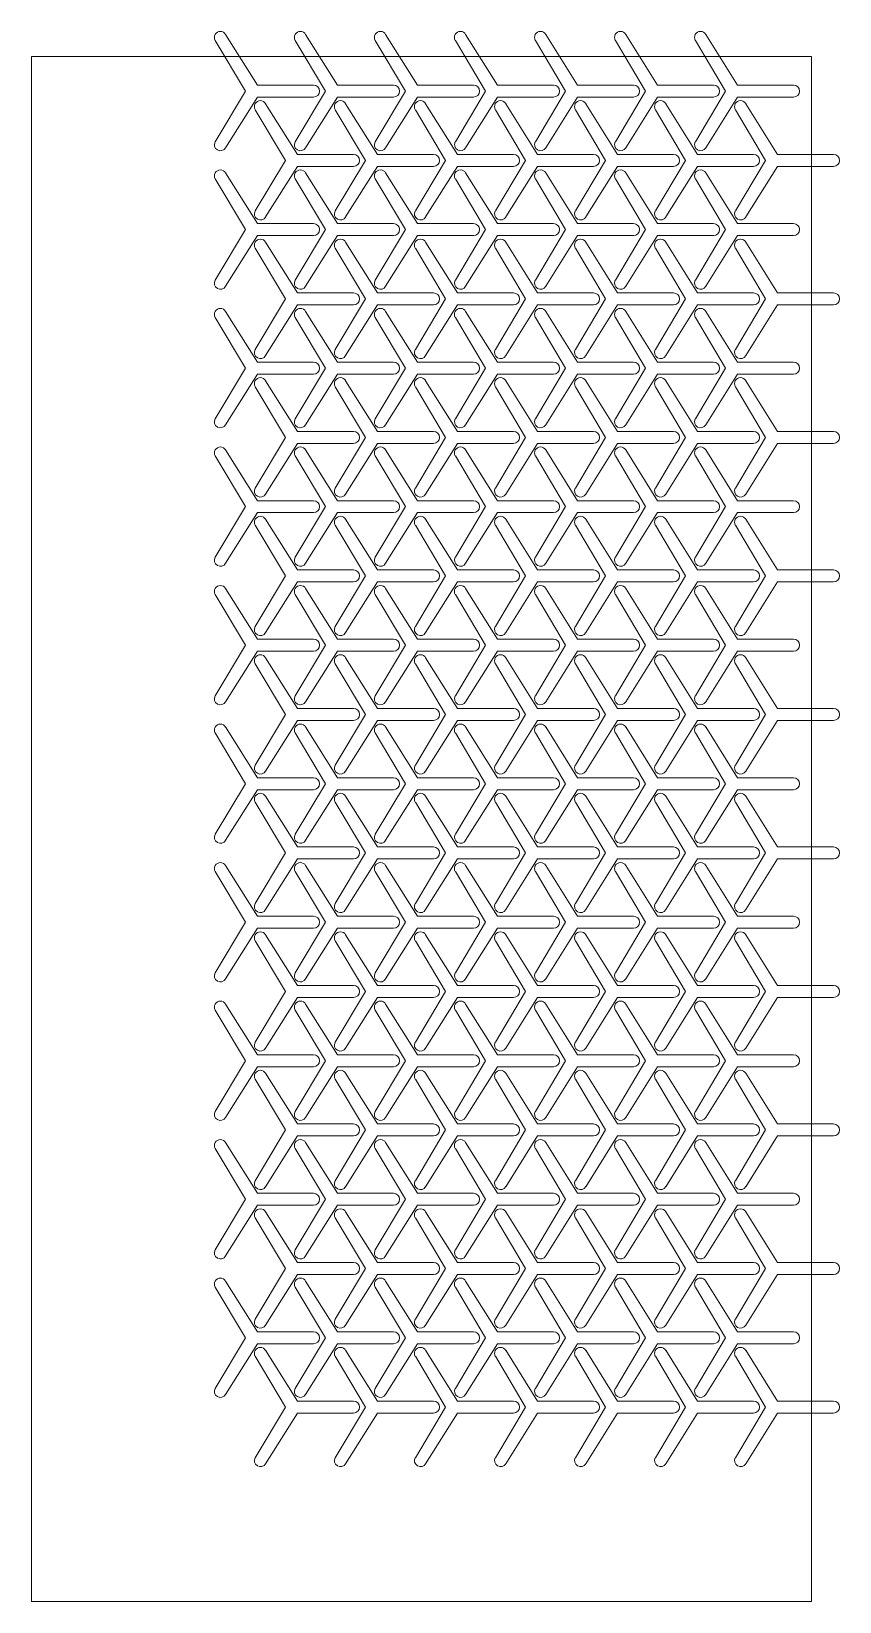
# Model space of a CAD drawing. Header units: metres. Extents: x -10 to 91, y -10 to 186.
import ezdxf

# ---------------------------------------------------------------- set-up
doc = ezdxf.new("R2010")
doc.units = ezdxf.units.M
doc.layers.add('TOP', color=1, linetype='Continuous', lineweight=0)

msp = doc.modelspace()

# ---------------------------------------------------------------- linework, layer by layer
at = {"layer": 'TOP'}
for p, q in [((12.98, 185.21), (16.75, 178.87)), ((18.25, 179.62), (14.27, 185.96)), ((22.98, 185.21), (26.75, 178.87)), ((28.25, 179.62), (24.27, 185.96)), ((32.98, 185.21), (36.75, 178.87)), ((38.25, 179.62), (34.27, 185.96)), ((42.98, 185.21), (46.75, 178.87)), ((48.25, 179.62), (44.27, 185.96)), ((52.98, 185.21), (56.75, 178.87)), ((58.25, 179.62), (54.27, 185.96)), ((62.98, 185.21), (66.75, 178.87)), ((68.25, 179.62), (64.27, 185.96)), ((72.98, 185.21), (76.75, 178.87)), ((78.25, 179.62), (74.27, 185.96)), ((16.75, 178.87), (12.98, 172.54)), ((25.25, 179.62), (18.25, 179.62)), ((26.75, 178.87), (22.98, 172.54)), ((35.25, 179.62), (28.25, 179.62)), ((36.75, 178.87), (32.98, 172.54)), ((45.25, 179.62), (38.25, 179.62)), ((46.75, 178.87), (42.98, 172.54)), ((55.25, 179.62), (48.25, 179.62)), ((56.75, 178.87), (52.98, 172.54)), ((65.25, 179.62), (58.25, 179.62)), ((66.75, 178.87), (62.98, 172.54)), ((75.25, 179.62), (68.25, 179.62)), ((76.75, 178.87), (72.98, 172.54)), ((85.25, 179.62), (78.25, 179.62)), ((14.27, 171.79), (18.25, 178.12)), ((18.25, 178.12), (25.25, 178.12)), ((23.25, 170.96), (19.27, 177.3)), ((24.27, 171.79), (28.25, 178.12)), ((28.25, 178.12), (35.25, 178.12)), ((33.25, 170.96), (29.27, 177.3)), ((34.27, 171.79), (38.25, 178.12)), ((38.25, 178.12), (45.25, 178.12)), ((43.25, 170.96), (39.27, 177.3)), ((44.27, 171.79), (48.25, 178.12)), ((48.25, 178.12), (55.25, 178.12)), ((53.25, 170.96), (49.27, 177.3)), ((54.27, 171.79), (58.25, 178.12)), ((58.25, 178.12), (65.25, 178.12)), ((63.25, 170.96), (59.27, 177.3)), ((64.27, 171.79), (68.25, 178.12)), ((68.25, 178.12), (75.25, 178.12)), ((73.25, 170.96), (69.27, 177.3)), ((74.27, 171.79), (78.25, 178.12)), ((78.25, 178.12), (85.25, 178.12)), ((83.25, 170.96), (79.27, 177.3)), ((17.98, 176.55), (21.75, 170.21)), ((27.98, 176.55), (31.75, 170.21)), ((37.98, 176.55), (41.75, 170.21)), ((47.98, 176.55), (51.75, 170.21)), ((57.98, 176.55), (61.75, 170.21)), ((67.98, 176.55), (71.75, 170.21)), ((77.98, 176.55), (81.75, 170.21)), ((30.25, 170.96), (23.25, 170.96)), ((40.25, 170.96), (33.25, 170.96)), ((50.25, 170.96), (43.25, 170.96)), ((60.25, 170.96), (53.25, 170.96)), ((70.25, 170.96), (63.25, 170.96)), ((80.25, 170.96), (73.25, 170.96)), ((90.25, 170.96), (83.25, 170.96)), ((21.75, 170.21), (17.98, 163.88)), ((19.27, 163.13), (23.25, 169.46)), ((23.25, 169.46), (30.25, 169.46)), ((31.75, 170.21), (27.98, 163.88)), ((29.27, 163.13), (33.25, 169.46)), ((33.25, 169.46), (40.25, 169.46)), ((41.75, 170.21), (37.98, 163.88)), ((39.27, 163.13), (43.25, 169.46)), ((43.25, 169.46), (50.25, 169.46)), ((51.75, 170.21), (47.98, 163.88)), ((49.27, 163.13), (53.25, 169.46)), ((53.25, 169.46), (60.25, 169.46)), ((61.75, 170.21), (57.98, 163.88)), ((59.27, 163.13), (63.25, 169.46)), ((63.25, 169.46), (70.25, 169.46)), ((71.75, 170.21), (67.98, 163.88)), ((69.27, 163.13), (73.25, 169.46)), ((73.25, 169.46), (80.25, 169.46)), ((81.75, 170.21), (77.98, 163.88)), ((79.27, 163.13), (83.25, 169.46)), ((83.25, 169.46), (90.25, 169.46)), ((12.98, 167.89), (16.75, 161.55)), ((18.25, 162.3), (14.27, 168.64)), ((22.98, 167.89), (26.75, 161.55)), ((28.25, 162.3), (24.27, 168.64)), ((32.98, 167.89), (36.75, 161.55)), ((38.25, 162.3), (34.27, 168.64)), ((42.98, 167.89), (46.75, 161.55)), ((48.25, 162.3), (44.27, 168.64)), ((52.98, 167.89), (56.75, 161.55)), ((58.25, 162.3), (54.27, 168.64)), ((62.98, 167.89), (66.75, 161.55)), ((68.25, 162.3), (64.27, 168.64)), ((72.98, 167.89), (76.75, 161.55)), ((78.25, 162.3), (74.27, 168.64)), ((16.75, 161.55), (12.98, 155.22)), ((25.25, 162.3), (18.25, 162.3)), ((26.75, 161.55), (22.98, 155.22)), ((35.25, 162.3), (28.25, 162.3)), ((36.75, 161.55), (32.98, 155.22)), ((45.25, 162.3), (38.25, 162.3)), ((46.75, 161.55), (42.98, 155.22)), ((55.25, 162.3), (48.25, 162.3)), ((56.75, 161.55), (52.98, 155.22)), ((65.25, 162.3), (58.25, 162.3)), ((66.75, 161.55), (62.98, 155.22)), ((75.25, 162.3), (68.25, 162.3)), ((76.75, 161.55), (72.98, 155.22)), ((85.25, 162.3), (78.25, 162.3)), ((14.27, 154.47), (18.25, 160.8)), ((17.98, 159.23), (21.75, 152.89)), ((18.25, 160.8), (25.25, 160.8)), ((23.25, 153.64), (19.27, 159.98)), ((24.27, 154.47), (28.25, 160.8)), ((27.98, 159.23), (31.75, 152.89)), ((28.25, 160.8), (35.25, 160.8)), ((33.25, 153.64), (29.27, 159.98)), ((34.27, 154.47), (38.25, 160.8)), ((37.98, 159.23), (41.75, 152.89)), ((38.25, 160.8), (45.25, 160.8)), ((43.25, 153.64), (39.27, 159.98)), ((44.27, 154.47), (48.25, 160.8)), ((47.98, 159.23), (51.75, 152.89)), ((48.25, 160.8), (55.25, 160.8)), ((53.25, 153.64), (49.27, 159.98)), ((54.27, 154.47), (58.25, 160.8)), ((57.98, 159.23), (61.75, 152.89)), ((58.25, 160.8), (65.25, 160.8)), ((63.25, 153.64), (59.27, 159.98)), ((64.27, 154.47), (68.25, 160.8)), ((67.98, 159.23), (71.75, 152.89)), ((68.25, 160.8), (75.25, 160.8)), ((73.25, 153.64), (69.27, 159.98)), ((74.27, 154.47), (78.25, 160.8)), ((77.98, 159.23), (81.75, 152.89)), ((78.25, 160.8), (85.25, 160.8)), ((83.25, 153.64), (79.27, 159.98)), ((30.25, 153.64), (23.25, 153.64)), ((40.25, 153.64), (33.25, 153.64)), ((50.25, 153.64), (43.25, 153.64)), ((60.25, 153.64), (53.25, 153.64)), ((70.25, 153.64), (63.25, 153.64)), ((80.25, 153.64), (73.25, 153.64)), ((90.25, 153.64), (83.25, 153.64)), ((18.25, 144.98), (14.27, 151.32)), ((21.75, 152.89), (17.98, 146.56)), ((19.27, 145.81), (23.25, 152.14)), ((23.25, 152.14), (30.25, 152.14)), ((28.25, 144.98), (24.27, 151.32)), ((31.75, 152.89), (27.98, 146.56)), ((29.27, 145.81), (33.25, 152.14)), ((33.25, 152.14), (40.25, 152.14)), ((38.25, 144.98), (34.27, 151.32)), ((41.75, 152.89), (37.98, 146.56)), ((39.27, 145.81), (43.25, 152.14)), ((43.25, 152.14), (50.25, 152.14)), ((48.25, 144.98), (44.27, 151.32)), ((51.75, 152.89), (47.98, 146.56)), ((49.27, 145.81), (53.25, 152.14)), ((53.25, 152.14), (60.25, 152.14)), ((58.25, 144.98), (54.27, 151.32)), ((61.75, 152.89), (57.98, 146.56)), ((59.27, 145.81), (63.25, 152.14)), ((63.25, 152.14), (70.25, 152.14)), ((68.25, 144.98), (64.27, 151.32)), ((71.75, 152.89), (67.98, 146.56)), ((69.27, 145.81), (73.25, 152.14)), ((73.25, 152.14), (80.25, 152.14)), ((78.25, 144.98), (74.27, 151.32)), ((81.75, 152.89), (77.98, 146.56)), ((79.27, 145.81), (83.25, 152.14)), ((83.25, 152.14), (90.25, 152.14)), ((12.98, 150.57), (16.75, 144.23)), ((22.98, 150.57), (26.75, 144.23)), ((32.98, 150.57), (36.75, 144.23)), ((42.98, 150.57), (46.75, 144.23)), ((52.98, 150.57), (56.75, 144.23)), ((62.98, 150.57), (66.75, 144.23)), ((72.98, 150.57), (76.75, 144.23)), ((16.75, 144.23), (12.98, 137.9)), ((14.27, 137.15), (18.25, 143.48)), ((25.25, 144.98), (18.25, 144.98)), ((18.25, 143.48), (25.25, 143.48)), ((26.75, 144.23), (22.98, 137.9)), ((24.27, 137.15), (28.25, 143.48)), ((35.25, 144.98), (28.25, 144.98)), ((28.25, 143.48), (35.25, 143.48)), ((36.75, 144.23), (32.98, 137.9)), ((34.27, 137.15), (38.25, 143.48)), ((45.25, 144.98), (38.25, 144.98)), ((38.25, 143.48), (45.25, 143.48)), ((46.75, 144.23), (42.98, 137.9)), ((44.27, 137.15), (48.25, 143.48)), ((55.25, 144.98), (48.25, 144.98)), ((48.25, 143.48), (55.25, 143.48)), ((56.75, 144.23), (52.98, 137.9)), ((54.27, 137.15), (58.25, 143.48)), ((65.25, 144.98), (58.25, 144.98)), ((58.25, 143.48), (65.25, 143.48)), ((66.75, 144.23), (62.98, 137.9)), ((64.27, 137.15), (68.25, 143.48)), ((75.25, 144.98), (68.25, 144.98)), ((68.25, 143.48), (75.25, 143.48)), ((76.75, 144.23), (72.98, 137.9)), ((74.27, 137.15), (78.25, 143.48)), ((85.25, 144.98), (78.25, 144.98)), ((78.25, 143.48), (85.25, 143.48)), ((17.98, 141.91), (21.75, 135.57)), ((23.25, 136.32), (19.27, 142.66)), ((27.98, 141.91), (31.75, 135.57)), ((33.25, 136.32), (29.27, 142.66)), ((37.98, 141.91), (41.75, 135.57)), ((43.25, 136.32), (39.27, 142.66)), ((47.98, 141.91), (51.75, 135.57)), ((53.25, 136.32), (49.27, 142.66)), ((57.98, 141.91), (61.75, 135.57)), ((63.25, 136.32), (59.27, 142.66)), ((67.98, 141.91), (71.75, 135.57)), ((73.25, 136.32), (69.27, 142.66)), ((77.98, 141.91), (81.75, 135.57)), ((83.25, 136.32), (79.27, 142.66)), ((21.75, 135.57), (17.98, 129.24)), ((30.25, 136.32), (23.25, 136.32)), ((31.75, 135.57), (27.98, 129.24)), ((40.25, 136.32), (33.25, 136.32)), ((41.75, 135.57), (37.98, 129.24)), ((50.25, 136.32), (43.25, 136.32)), ((51.75, 135.57), (47.98, 129.24)), ((60.25, 136.32), (53.25, 136.32)), ((61.75, 135.57), (57.98, 129.24)), ((70.25, 136.32), (63.25, 136.32)), ((71.75, 135.57), (67.98, 129.24)), ((80.25, 136.32), (73.25, 136.32)), ((81.75, 135.57), (77.98, 129.24)), ((90.25, 136.32), (83.25, 136.32)), ((18.25, 127.66), (14.27, 134)), ((19.27, 128.49), (23.25, 134.82)), ((23.25, 134.82), (30.25, 134.82)), ((28.25, 127.66), (24.27, 134)), ((29.27, 128.49), (33.25, 134.82)), ((33.25, 134.82), (40.25, 134.82)), ((38.25, 127.66), (34.27, 134)), ((39.27, 128.49), (43.25, 134.82)), ((43.25, 134.82), (50.25, 134.82)), ((48.25, 127.66), (44.27, 134)), ((49.27, 128.49), (53.25, 134.82)), ((53.25, 134.82), (60.25, 134.82)), ((58.25, 127.66), (54.27, 134)), ((59.27, 128.49), (63.25, 134.82)), ((63.25, 134.82), (70.25, 134.82)), ((68.25, 127.66), (64.27, 134)), ((69.27, 128.49), (73.25, 134.82)), ((73.25, 134.82), (80.25, 134.82)), ((78.25, 127.66), (74.27, 134)), ((79.27, 128.49), (83.25, 134.82)), ((83.25, 134.82), (90.25, 134.82)), ((12.98, 133.25), (16.75, 126.91)), ((22.98, 133.25), (26.75, 126.91)), ((32.98, 133.25), (36.75, 126.91)), ((42.98, 133.25), (46.75, 126.91)), ((52.98, 133.25), (56.75, 126.91)), ((62.98, 133.25), (66.75, 126.91)), ((72.98, 133.25), (76.75, 126.91)), ((25.25, 127.66), (18.25, 127.66)), ((35.25, 127.66), (28.25, 127.66)), ((45.25, 127.66), (38.25, 127.66)), ((55.25, 127.66), (48.25, 127.66)), ((65.25, 127.66), (58.25, 127.66)), ((75.25, 127.66), (68.25, 127.66)), ((85.25, 127.66), (78.25, 127.66)), ((16.75, 126.91), (12.98, 120.58)), ((14.27, 119.83), (18.25, 126.16)), ((18.25, 126.16), (25.25, 126.16)), ((26.75, 126.91), (22.98, 120.58)), ((24.27, 119.83), (28.25, 126.16)), ((28.25, 126.16), (35.25, 126.16)), ((36.75, 126.91), (32.98, 120.58)), ((34.27, 119.83), (38.25, 126.16)), ((38.25, 126.16), (45.25, 126.16)), ((46.75, 126.91), (42.98, 120.58)), ((44.27, 119.83), (48.25, 126.16)), ((48.25, 126.16), (55.25, 126.16)), ((56.75, 126.91), (52.98, 120.58)), ((54.27, 119.83), (58.25, 126.16)), ((58.25, 126.16), (65.25, 126.16)), ((66.75, 126.91), (62.98, 120.58)), ((64.27, 119.83), (68.25, 126.16)), ((68.25, 126.16), (75.25, 126.16)), ((76.75, 126.91), (72.98, 120.58)), ((74.27, 119.83), (78.25, 126.16)), ((78.25, 126.16), (85.25, 126.16)), ((17.98, 124.59), (21.75, 118.25)), ((23.25, 119), (19.27, 125.34)), ((27.98, 124.59), (31.75, 118.25)), ((33.25, 119), (29.27, 125.34)), ((37.98, 124.59), (41.75, 118.25)), ((43.25, 119), (39.27, 125.34)), ((47.98, 124.59), (51.75, 118.25)), ((53.25, 119), (49.27, 125.34)), ((57.98, 124.59), (61.75, 118.25)), ((63.25, 119), (59.27, 125.34)), ((67.98, 124.59), (71.75, 118.25)), ((73.25, 119), (69.27, 125.34)), ((77.98, 124.59), (81.75, 118.25)), ((83.25, 119), (79.27, 125.34)), ((21.75, 118.25), (17.98, 111.92)), ((30.25, 119), (23.25, 119)), ((31.75, 118.25), (27.98, 111.92)), ((40.25, 119), (33.25, 119)), ((41.75, 118.25), (37.98, 111.92)), ((50.25, 119), (43.25, 119)), ((51.75, 118.25), (47.98, 111.92)), ((60.25, 119), (53.25, 119)), ((61.75, 118.25), (57.98, 111.92)), ((70.25, 119), (63.25, 119)), ((71.75, 118.25), (67.98, 111.92)), ((80.25, 119), (73.25, 119)), ((81.75, 118.25), (77.98, 111.92)), ((90.25, 119), (83.25, 119)), ((12.98, 115.93), (16.75, 109.59)), ((18.25, 110.34), (14.27, 116.68)), ((19.27, 111.17), (23.25, 117.5)), ((22.98, 115.93), (26.75, 109.59)), ((23.25, 117.5), (30.25, 117.5)), ((28.25, 110.34), (24.27, 116.68)), ((29.27, 111.17), (33.25, 117.5)), ((32.98, 115.93), (36.75, 109.59)), ((33.25, 117.5), (40.25, 117.5)), ((38.25, 110.34), (34.27, 116.68)), ((39.27, 111.17), (43.25, 117.5)), ((42.98, 115.93), (46.75, 109.59)), ((43.25, 117.5), (50.25, 117.5)), ((48.25, 110.34), (44.27, 116.68)), ((49.27, 111.17), (53.25, 117.5)), ((52.98, 115.93), (56.75, 109.59)), ((53.25, 117.5), (60.25, 117.5)), ((58.25, 110.34), (54.27, 116.68)), ((59.27, 111.17), (63.25, 117.5)), ((62.98, 115.93), (66.75, 109.59)), ((63.25, 117.5), (70.25, 117.5)), ((68.25, 110.34), (64.27, 116.68)), ((69.27, 111.17), (73.25, 117.5)), ((72.98, 115.93), (76.75, 109.59)), ((73.25, 117.5), (80.25, 117.5)), ((78.25, 110.34), (74.27, 116.68)), ((79.27, 111.17), (83.25, 117.5)), ((83.25, 117.5), (90.25, 117.5)), ((25.25, 110.34), (18.25, 110.34)), ((35.25, 110.34), (28.25, 110.34)), ((45.25, 110.34), (38.25, 110.34)), ((55.25, 110.34), (48.25, 110.34)), ((65.25, 110.34), (58.25, 110.34)), ((75.25, 110.34), (68.25, 110.34)), ((85.25, 110.34), (78.25, 110.34)), ((16.75, 109.59), (12.98, 103.26)), ((14.27, 102.51), (18.25, 108.84)), ((18.25, 108.84), (25.25, 108.84)), ((23.25, 101.68), (19.27, 108.02)), ((26.75, 109.59), (22.98, 103.26)), ((24.27, 102.51), (28.25, 108.84)), ((28.25, 108.84), (35.25, 108.84)), ((33.25, 101.68), (29.27, 108.02)), ((36.75, 109.59), (32.98, 103.26)), ((34.27, 102.51), (38.25, 108.84)), ((38.25, 108.84), (45.25, 108.84)), ((43.25, 101.68), (39.27, 108.02)), ((46.75, 109.59), (42.98, 103.26)), ((44.27, 102.51), (48.25, 108.84)), ((48.25, 108.84), (55.25, 108.84)), ((53.25, 101.68), (49.27, 108.02)), ((56.75, 109.59), (52.98, 103.26)), ((54.27, 102.51), (58.25, 108.84)), ((58.25, 108.84), (65.25, 108.84)), ((63.25, 101.68), (59.27, 108.02)), ((66.75, 109.59), (62.98, 103.26)), ((64.27, 102.51), (68.25, 108.84)), ((68.25, 108.84), (75.25, 108.84)), ((73.25, 101.68), (69.27, 108.02)), ((76.75, 109.59), (72.98, 103.26)), ((74.27, 102.51), (78.25, 108.84)), ((78.25, 108.84), (85.25, 108.84)), ((83.25, 101.68), (79.27, 108.02)), ((17.98, 107.27), (21.75, 100.93)), ((27.98, 107.27), (31.75, 100.93)), ((37.98, 107.27), (41.75, 100.93)), ((47.98, 107.27), (51.75, 100.93)), ((57.98, 107.27), (61.75, 100.93)), ((67.98, 107.27), (71.75, 100.93)), ((77.98, 107.27), (81.75, 100.93)), ((21.75, 100.93), (17.98, 94.6)), ((19.27, 93.85), (23.25, 100.18)), ((30.25, 101.68), (23.25, 101.68)), ((23.25, 100.18), (30.25, 100.18)), ((31.75, 100.93), (27.98, 94.6)), ((29.27, 93.85), (33.25, 100.18)), ((40.25, 101.68), (33.25, 101.68)), ((33.25, 100.18), (40.25, 100.18)), ((41.75, 100.93), (37.98, 94.6)), ((39.27, 93.85), (43.25, 100.18)), ((50.25, 101.68), (43.25, 101.68)), ((43.25, 100.18), (50.25, 100.18)), ((51.75, 100.93), (47.98, 94.6)), ((49.27, 93.85), (53.25, 100.18)), ((60.25, 101.68), (53.25, 101.68)), ((53.25, 100.18), (60.25, 100.18)), ((61.75, 100.93), (57.98, 94.6)), ((59.27, 93.85), (63.25, 100.18)), ((70.25, 101.68), (63.25, 101.68)), ((63.25, 100.18), (70.25, 100.18)), ((71.75, 100.93), (67.98, 94.6)), ((69.27, 93.85), (73.25, 100.18)), ((80.25, 101.68), (73.25, 101.68)), ((73.25, 100.18), (80.25, 100.18)), ((81.75, 100.93), (77.98, 94.6)), ((79.27, 93.85), (83.25, 100.18)), ((90.25, 101.68), (83.25, 101.68)), ((83.25, 100.18), (90.25, 100.18)), ((12.98, 98.61), (16.75, 92.27)), ((18.25, 93.02), (14.27, 99.36)), ((22.98, 98.61), (26.75, 92.27)), ((28.25, 93.02), (24.27, 99.36)), ((32.98, 98.61), (36.75, 92.27)), ((38.25, 93.02), (34.27, 99.36)), ((42.98, 98.61), (46.75, 92.27)), ((48.25, 93.02), (44.27, 99.36)), ((52.98, 98.61), (56.75, 92.27)), ((58.25, 93.02), (54.27, 99.36)), ((62.98, 98.61), (66.75, 92.27)), ((68.25, 93.02), (64.27, 99.36)), ((72.98, 98.61), (76.75, 92.27)), ((78.25, 93.02), (74.27, 99.36)), ((25.25, 93.02), (18.25, 93.02)), ((35.25, 93.02), (28.25, 93.02)), ((45.25, 93.02), (38.25, 93.02)), ((55.25, 93.02), (48.25, 93.02)), ((65.25, 93.02), (58.25, 93.02)), ((75.25, 93.02), (68.25, 93.02)), ((85.25, 93.02), (78.25, 93.02)), ((16.75, 92.27), (12.98, 85.94)), ((14.27, 85.19), (18.25, 91.52)), ((18.25, 91.52), (25.25, 91.52)), ((23.25, 84.36), (19.27, 90.7)), ((26.75, 92.27), (22.98, 85.94)), ((24.27, 85.19), (28.25, 91.52)), ((28.25, 91.52), (35.25, 91.52)), ((33.25, 84.36), (29.27, 90.7)), ((36.75, 92.27), (32.98, 85.94)), ((34.27, 85.19), (38.25, 91.52)), ((38.25, 91.52), (45.25, 91.52)), ((43.25, 84.36), (39.27, 90.7)), ((46.75, 92.27), (42.98, 85.94)), ((44.27, 85.19), (48.25, 91.52)), ((48.25, 91.52), (55.25, 91.52)), ((53.25, 84.36), (49.27, 90.7)), ((56.75, 92.27), (52.98, 85.94)), ((54.27, 85.19), (58.25, 91.52)), ((58.25, 91.52), (65.25, 91.52)), ((63.25, 84.36), (59.27, 90.7)), ((66.75, 92.27), (62.98, 85.94)), ((64.27, 85.19), (68.25, 91.52)), ((68.25, 91.52), (75.25, 91.52)), ((73.25, 84.36), (69.27, 90.7)), ((76.75, 92.27), (72.98, 85.94)), ((74.27, 85.19), (78.25, 91.52)), ((78.25, 91.52), (85.25, 91.52)), ((83.25, 84.36), (79.27, 90.7)), ((17.98, 89.95), (21.75, 83.61)), ((27.98, 89.95), (31.75, 83.61)), ((37.98, 89.95), (41.75, 83.61)), ((47.98, 89.95), (51.75, 83.61)), ((57.98, 89.95), (61.75, 83.61)), ((67.98, 89.95), (71.75, 83.61)), ((77.98, 89.95), (81.75, 83.61)), ((21.75, 83.61), (17.98, 77.28)), ((19.27, 76.53), (23.25, 82.86)), ((30.25, 84.36), (23.25, 84.36)), ((23.25, 82.86), (30.25, 82.86)), ((31.75, 83.61), (27.98, 77.28)), ((29.27, 76.53), (33.25, 82.86)), ((40.25, 84.36), (33.25, 84.36)), ((33.25, 82.86), (40.25, 82.86)), ((41.75, 83.61), (37.98, 77.28)), ((39.27, 76.53), (43.25, 82.86)), ((50.25, 84.36), (43.25, 84.36)), ((43.25, 82.86), (50.25, 82.86)), ((51.75, 83.61), (47.98, 77.28)), ((49.27, 76.53), (53.25, 82.86)), ((60.25, 84.36), (53.25, 84.36)), ((53.25, 82.86), (60.25, 82.86)), ((61.75, 83.61), (57.98, 77.28)), ((59.27, 76.53), (63.25, 82.86)), ((70.25, 84.36), (63.25, 84.36)), ((63.25, 82.86), (70.25, 82.86)), ((71.75, 83.61), (67.98, 77.28)), ((69.27, 76.53), (73.25, 82.86)), ((80.25, 84.36), (73.25, 84.36)), ((73.25, 82.86), (80.25, 82.86)), ((81.75, 83.61), (77.98, 77.28)), ((79.27, 76.53), (83.25, 82.86)), ((90.25, 84.36), (83.25, 84.36)), ((83.25, 82.86), (90.25, 82.86)), ((12.98, 81.29), (16.75, 74.95)), ((18.25, 75.7), (14.27, 82.04)), ((22.98, 81.29), (26.75, 74.95)), ((28.25, 75.7), (24.27, 82.04)), ((32.98, 81.29), (36.75, 74.95)), ((38.25, 75.7), (34.27, 82.04)), ((42.98, 81.29), (46.75, 74.95)), ((48.25, 75.7), (44.27, 82.04)), ((52.98, 81.29), (56.75, 74.95)), ((58.25, 75.7), (54.27, 82.04)), ((62.98, 81.29), (66.75, 74.95)), ((68.25, 75.7), (64.27, 82.04)), ((72.98, 81.29), (76.75, 74.95)), ((78.25, 75.7), (74.27, 82.04)), ((16.75, 74.95), (12.98, 68.62)), ((25.25, 75.7), (18.25, 75.7)), ((26.75, 74.95), (22.98, 68.62)), ((35.25, 75.7), (28.25, 75.7)), ((36.75, 74.95), (32.98, 68.62)), ((45.25, 75.7), (38.25, 75.7)), ((46.75, 74.95), (42.98, 68.62)), ((55.25, 75.7), (48.25, 75.7)), ((56.75, 74.95), (52.98, 68.62)), ((65.25, 75.7), (58.25, 75.7)), ((66.75, 74.95), (62.98, 68.62)), ((75.25, 75.7), (68.25, 75.7)), ((76.75, 74.95), (72.98, 68.62)), ((85.25, 75.7), (78.25, 75.7)), ((14.27, 67.87), (18.25, 74.2)), ((18.25, 74.2), (25.25, 74.2)), ((23.25, 67.04), (19.27, 73.38)), ((24.27, 67.87), (28.25, 74.2)), ((28.25, 74.2), (35.25, 74.2)), ((33.25, 67.04), (29.27, 73.38)), ((34.27, 67.87), (38.25, 74.2)), ((38.25, 74.2), (45.25, 74.2)), ((43.25, 67.04), (39.27, 73.38)), ((44.27, 67.87), (48.25, 74.2)), ((48.25, 74.2), (55.25, 74.2)), ((53.25, 67.04), (49.27, 73.38)), ((54.27, 67.87), (58.25, 74.2)), ((58.25, 74.2), (65.25, 74.2)), ((63.25, 67.04), (59.27, 73.38)), ((64.27, 67.87), (68.25, 74.2)), ((68.25, 74.2), (75.25, 74.2)), ((73.25, 67.04), (69.27, 73.38)), ((74.27, 67.87), (78.25, 74.2)), ((78.25, 74.2), (85.25, 74.2)), ((83.25, 67.04), (79.27, 73.38)), ((17.98, 72.63), (21.75, 66.29)), ((27.98, 72.63), (31.75, 66.29)), ((37.98, 72.63), (41.75, 66.29)), ((47.98, 72.63), (51.75, 66.29)), ((57.98, 72.63), (61.75, 66.29)), ((67.98, 72.63), (71.75, 66.29)), ((77.98, 72.63), (81.75, 66.29)), ((30.25, 67.04), (23.25, 67.04)), ((40.25, 67.04), (33.25, 67.04)), ((50.25, 67.04), (43.25, 67.04)), ((60.25, 67.04), (53.25, 67.04)), ((70.25, 67.04), (63.25, 67.04)), ((80.25, 67.04), (73.25, 67.04)), ((90.25, 67.04), (83.25, 67.04)), ((21.75, 66.29), (17.98, 59.95)), ((19.27, 59.2), (23.25, 65.54)), ((23.25, 65.54), (30.25, 65.54)), ((31.75, 66.29), (27.98, 59.95)), ((29.27, 59.2), (33.25, 65.54)), ((33.25, 65.54), (40.25, 65.54)), ((41.75, 66.29), (37.98, 59.95)), ((39.27, 59.2), (43.25, 65.54)), ((43.25, 65.54), (50.25, 65.54)), ((51.75, 66.29), (47.98, 59.95)), ((49.27, 59.2), (53.25, 65.54)), ((53.25, 65.54), (60.25, 65.54)), ((61.75, 66.29), (57.98, 59.95)), ((59.27, 59.2), (63.25, 65.54)), ((63.25, 65.54), (70.25, 65.54)), ((71.75, 66.29), (67.98, 59.95)), ((69.27, 59.2), (73.25, 65.54)), ((73.25, 65.54), (80.25, 65.54)), ((81.75, 66.29), (77.98, 59.95)), ((79.27, 59.2), (83.25, 65.54)), ((83.25, 65.54), (90.25, 65.54)), ((12.98, 63.97), (16.75, 57.63)), ((18.25, 58.38), (14.27, 64.72)), ((22.98, 63.97), (26.75, 57.63)), ((28.25, 58.38), (24.27, 64.72)), ((32.98, 63.97), (36.75, 57.63)), ((38.25, 58.38), (34.27, 64.72)), ((42.98, 63.97), (46.75, 57.63)), ((48.25, 58.38), (44.27, 64.72)), ((52.98, 63.97), (56.75, 57.63)), ((58.25, 58.38), (54.27, 64.72)), ((62.98, 63.97), (66.75, 57.63)), ((68.25, 58.38), (64.27, 64.72)), ((72.98, 63.97), (76.75, 57.63)), ((78.25, 58.38), (74.27, 64.72)), ((16.75, 57.63), (12.98, 51.29)), ((25.25, 58.38), (18.25, 58.38)), ((26.75, 57.63), (22.98, 51.29)), ((35.25, 58.38), (28.25, 58.38)), ((36.75, 57.63), (32.98, 51.29)), ((45.25, 58.38), (38.25, 58.38)), ((46.75, 57.63), (42.98, 51.29)), ((55.25, 58.38), (48.25, 58.38)), ((56.75, 57.63), (52.98, 51.29)), ((65.25, 58.38), (58.25, 58.38)), ((66.75, 57.63), (62.98, 51.29)), ((75.25, 58.38), (68.25, 58.38)), ((76.75, 57.63), (72.98, 51.29)), ((85.25, 58.38), (78.25, 58.38)), ((14.27, 50.54), (18.25, 56.88)), ((17.98, 55.31), (21.75, 48.97)), ((18.25, 56.88), (25.25, 56.88)), ((23.25, 49.72), (19.27, 56.06)), ((24.27, 50.54), (28.25, 56.88)), ((27.98, 55.31), (31.75, 48.97)), ((28.25, 56.88), (35.25, 56.88)), ((33.25, 49.72), (29.27, 56.06)), ((34.27, 50.54), (38.25, 56.88)), ((37.98, 55.31), (41.75, 48.97)), ((38.25, 56.88), (45.25, 56.88)), ((43.25, 49.72), (39.27, 56.06)), ((44.27, 50.54), (48.25, 56.88)), ((47.98, 55.31), (51.75, 48.97)), ((48.25, 56.88), (55.25, 56.88)), ((53.25, 49.72), (49.27, 56.06)), ((54.27, 50.54), (58.25, 56.88)), ((57.98, 55.31), (61.75, 48.97)), ((58.25, 56.88), (65.25, 56.88)), ((63.25, 49.72), (59.27, 56.06)), ((64.27, 50.54), (68.25, 56.88)), ((67.98, 55.31), (71.75, 48.97)), ((68.25, 56.88), (75.25, 56.88)), ((73.25, 49.72), (69.27, 56.06)), ((74.27, 50.54), (78.25, 56.88)), ((77.98, 55.31), (81.75, 48.97)), ((78.25, 56.88), (85.25, 56.88)), ((83.25, 49.72), (79.27, 56.06)), ((30.25, 49.72), (23.25, 49.72)), ((40.25, 49.72), (33.25, 49.72)), ((50.25, 49.72), (43.25, 49.72)), ((60.25, 49.72), (53.25, 49.72)), ((70.25, 49.72), (63.25, 49.72)), ((80.25, 49.72), (73.25, 49.72)), ((90.25, 49.72), (83.25, 49.72)), ((18.25, 41.06), (14.27, 47.4)), ((21.75, 48.97), (17.98, 42.63)), ((19.27, 41.88), (23.25, 48.22)), ((23.25, 48.22), (30.25, 48.22)), ((28.25, 41.06), (24.27, 47.4)), ((31.75, 48.97), (27.98, 42.63)), ((29.27, 41.88), (33.25, 48.22)), ((33.25, 48.22), (40.25, 48.22)), ((38.25, 41.06), (34.27, 47.4)), ((41.75, 48.97), (37.98, 42.63)), ((39.27, 41.88), (43.25, 48.22)), ((43.25, 48.22), (50.25, 48.22)), ((48.25, 41.06), (44.27, 47.4)), ((51.75, 48.97), (47.98, 42.63)), ((49.27, 41.88), (53.25, 48.22)), ((53.25, 48.22), (60.25, 48.22)), ((58.25, 41.06), (54.27, 47.4)), ((61.75, 48.97), (57.98, 42.63)), ((59.27, 41.88), (63.25, 48.22)), ((63.25, 48.22), (70.25, 48.22)), ((68.25, 41.06), (64.27, 47.4)), ((71.75, 48.97), (67.98, 42.63)), ((69.27, 41.88), (73.25, 48.22)), ((73.25, 48.22), (80.25, 48.22)), ((78.25, 41.06), (74.27, 47.4)), ((81.75, 48.97), (77.98, 42.63)), ((79.27, 41.88), (83.25, 48.22)), ((83.25, 48.22), (90.25, 48.22)), ((12.98, 46.65), (16.75, 40.31)), ((22.98, 46.65), (26.75, 40.31)), ((32.98, 46.65), (36.75, 40.31)), ((42.98, 46.65), (46.75, 40.31)), ((52.98, 46.65), (56.75, 40.31)), ((62.98, 46.65), (66.75, 40.31)), ((72.98, 46.65), (76.75, 40.31)), ((16.75, 40.31), (12.98, 33.97)), ((14.27, 33.22), (18.25, 39.56)), ((25.25, 41.06), (18.25, 41.06)), ((18.25, 39.56), (25.25, 39.56)), ((26.75, 40.31), (22.98, 33.97)), ((24.27, 33.22), (28.25, 39.56)), ((35.25, 41.06), (28.25, 41.06)), ((28.25, 39.56), (35.25, 39.56)), ((36.75, 40.31), (32.98, 33.97)), ((34.27, 33.22), (38.25, 39.56)), ((45.25, 41.06), (38.25, 41.06)), ((38.25, 39.56), (45.25, 39.56)), ((46.75, 40.31), (42.98, 33.97)), ((44.27, 33.22), (48.25, 39.56)), ((55.25, 41.06), (48.25, 41.06)), ((48.25, 39.56), (55.25, 39.56)), ((56.75, 40.31), (52.98, 33.97)), ((54.27, 33.22), (58.25, 39.56)), ((65.25, 41.06), (58.25, 41.06)), ((58.25, 39.56), (65.25, 39.56)), ((66.75, 40.31), (62.98, 33.97)), ((64.27, 33.22), (68.25, 39.56)), ((75.25, 41.06), (68.25, 41.06)), ((68.25, 39.56), (75.25, 39.56)), ((76.75, 40.31), (72.98, 33.97)), ((74.27, 33.22), (78.25, 39.56)), ((85.25, 41.06), (78.25, 41.06)), ((78.25, 39.56), (85.25, 39.56)), ((17.98, 37.99), (21.75, 31.65)), ((23.25, 32.4), (19.27, 38.74)), ((27.98, 37.99), (31.75, 31.65)), ((33.25, 32.4), (29.27, 38.74)), ((37.98, 37.99), (41.75, 31.65)), ((43.25, 32.4), (39.27, 38.74)), ((47.98, 37.99), (51.75, 31.65)), ((53.25, 32.4), (49.27, 38.74)), ((57.98, 37.99), (61.75, 31.65)), ((63.25, 32.4), (59.27, 38.74)), ((67.98, 37.99), (71.75, 31.65)), ((73.25, 32.4), (69.27, 38.74)), ((77.98, 37.99), (81.75, 31.65)), ((83.25, 32.4), (79.27, 38.74)), ((21.75, 31.65), (17.98, 25.31)), ((30.25, 32.4), (23.25, 32.4)), ((31.75, 31.65), (27.98, 25.31)), ((40.25, 32.4), (33.25, 32.4)), ((41.75, 31.65), (37.98, 25.31)), ((50.25, 32.4), (43.25, 32.4)), ((51.75, 31.65), (47.98, 25.31)), ((60.25, 32.4), (53.25, 32.4)), ((61.75, 31.65), (57.98, 25.31)), ((70.25, 32.4), (63.25, 32.4)), ((71.75, 31.65), (67.98, 25.31)), ((80.25, 32.4), (73.25, 32.4)), ((81.75, 31.65), (77.98, 25.31)), ((90.25, 32.4), (83.25, 32.4)), ((18.25, 23.74), (14.27, 30.08)), ((19.27, 24.56), (23.25, 30.9)), ((23.25, 30.9), (30.25, 30.9)), ((28.25, 23.74), (24.27, 30.08)), ((29.27, 24.56), (33.25, 30.9)), ((33.25, 30.9), (40.25, 30.9)), ((38.25, 23.74), (34.27, 30.08)), ((39.27, 24.56), (43.25, 30.9)), ((43.25, 30.9), (50.25, 30.9)), ((48.25, 23.74), (44.27, 30.08)), ((49.27, 24.56), (53.25, 30.9)), ((53.25, 30.9), (60.25, 30.9)), ((58.25, 23.74), (54.27, 30.08)), ((59.27, 24.56), (63.25, 30.9)), ((63.25, 30.9), (70.25, 30.9)), ((68.25, 23.74), (64.27, 30.08)), ((69.27, 24.56), (73.25, 30.9)), ((73.25, 30.9), (80.25, 30.9)), ((78.25, 23.74), (74.27, 30.08)), ((79.27, 24.56), (83.25, 30.9)), ((83.25, 30.9), (90.25, 30.9)), ((12.98, 29.33), (16.75, 22.99)), ((22.98, 29.33), (26.75, 22.99)), ((32.98, 29.33), (36.75, 22.99)), ((42.98, 29.33), (46.75, 22.99)), ((52.98, 29.33), (56.75, 22.99)), ((62.98, 29.33), (66.75, 22.99)), ((72.98, 29.33), (76.75, 22.99)), ((25.25, 23.74), (18.25, 23.74)), ((35.25, 23.74), (28.25, 23.74)), ((45.25, 23.74), (38.25, 23.74)), ((55.25, 23.74), (48.25, 23.74)), ((65.25, 23.74), (58.25, 23.74)), ((75.25, 23.74), (68.25, 23.74)), ((85.25, 23.74), (78.25, 23.74)), ((16.75, 22.99), (12.98, 16.65)), ((14.27, 15.9), (18.25, 22.24)), ((18.25, 22.24), (25.25, 22.24)), ((26.75, 22.99), (22.98, 16.65)), ((24.27, 15.9), (28.25, 22.24)), ((28.25, 22.24), (35.25, 22.24)), ((36.75, 22.99), (32.98, 16.65)), ((34.27, 15.9), (38.25, 22.24)), ((38.25, 22.24), (45.25, 22.24)), ((46.75, 22.99), (42.98, 16.65)), ((44.27, 15.9), (48.25, 22.24)), ((48.25, 22.24), (55.25, 22.24)), ((56.75, 22.99), (52.98, 16.65)), ((54.27, 15.9), (58.25, 22.24)), ((58.25, 22.24), (65.25, 22.24)), ((66.75, 22.99), (62.98, 16.65)), ((64.27, 15.9), (68.25, 22.24)), ((68.25, 22.24), (75.25, 22.24)), ((76.75, 22.99), (72.98, 16.65)), ((74.27, 15.9), (78.25, 22.24)), ((78.25, 22.24), (85.25, 22.24)), ((17.98, 20.67), (21.75, 14.33)), ((23.25, 15.08), (19.27, 21.42)), ((27.98, 20.67), (31.75, 14.33)), ((33.25, 15.08), (29.27, 21.42)), ((37.98, 20.67), (41.75, 14.33)), ((43.25, 15.08), (39.27, 21.42)), ((47.98, 20.67), (51.75, 14.33)), ((53.25, 15.08), (49.27, 21.42)), ((57.98, 20.67), (61.75, 14.33)), ((63.25, 15.08), (59.27, 21.42)), ((67.98, 20.67), (71.75, 14.33)), ((73.25, 15.08), (69.27, 21.42)), ((77.98, 20.67), (81.75, 14.33)), ((83.25, 15.08), (79.27, 21.42)), ((21.75, 14.33), (17.98, 7.99)), ((30.25, 15.08), (23.25, 15.08)), ((31.75, 14.33), (27.98, 7.99)), ((40.25, 15.08), (33.25, 15.08)), ((41.75, 14.33), (37.98, 7.99)), ((50.25, 15.08), (43.25, 15.08)), ((51.75, 14.33), (47.98, 7.99)), ((60.25, 15.08), (53.25, 15.08)), ((61.75, 14.33), (57.98, 7.99)), ((70.25, 15.08), (63.25, 15.08)), ((71.75, 14.33), (67.98, 7.99)), ((80.25, 15.08), (73.25, 15.08)), ((81.75, 14.33), (77.98, 7.99)), ((90.25, 15.08), (83.25, 15.08)), ((19.27, 7.24), (23.25, 13.58)), ((23.25, 13.58), (30.25, 13.58)), ((29.27, 7.24), (33.25, 13.58)), ((33.25, 13.58), (40.25, 13.58)), ((39.27, 7.24), (43.25, 13.58)), ((43.25, 13.58), (50.25, 13.58)), ((49.27, 7.24), (53.25, 13.58)), ((53.25, 13.58), (60.25, 13.58)), ((59.27, 7.24), (63.25, 13.58)), ((63.25, 13.58), (70.25, 13.58)), ((69.27, 7.24), (73.25, 13.58)), ((73.25, 13.58), (80.25, 13.58)), ((79.27, 7.24), (83.25, 13.58)), ((83.25, 13.58), (90.25, 13.58))]:
    msp.add_line(p, q, dxfattribs=at)
msp.add_lwpolyline([(-10, -10), (-10, 183.21), (87.5, 183.21), (87.5, -10)], close=True, dxfattribs=at)
for centre, start, end in [((13.62, 185.59), 30, 210), ((23.62, 185.59), 30, 210), ((33.62, 185.59), 30, 210), ((43.62, 185.59), 30, 210), ((53.62, 185.59), 30, 210), ((63.62, 185.59), 30, 210), ((73.62, 185.59), 30, 210), ((25.25, 178.87), -90, 90), ((35.25, 178.87), -90, 90), ((45.25, 178.87), -90, 90), ((55.25, 178.87), -90, 90), ((65.25, 178.87), -90, 90), ((75.25, 178.87), -90, 90), ((85.25, 178.87), -90, 90), ((18.62, 176.93), 30, 210), ((28.62, 176.93), 30, 210), ((38.62, 176.93), 30, 210), ((48.62, 176.93), 30, 210), ((58.62, 176.93), 30, 210), ((68.62, 176.93), 30, 210), ((78.62, 176.93), 30, 210), ((13.62, 172.16), 150, 330), ((23.62, 172.16), 150, 330), ((30.25, 170.21), -90, 90), ((33.62, 172.16), 150, 330), ((40.25, 170.21), -90, 90), ((43.62, 172.16), 150, 330), ((50.25, 170.21), -90, 90), ((53.62, 172.16), 150, 330), ((60.25, 170.21), -90, 90), ((63.62, 172.16), 150, 330), ((70.25, 170.21), -90, 90), ((73.62, 172.16), 150, 330), ((80.25, 170.21), -90, 90), ((90.25, 170.21), -90, 90), ((13.62, 168.27), 30, 210), ((23.62, 168.27), 30, 210), ((33.62, 168.27), 30, 210), ((43.62, 168.27), 30, 210), ((53.62, 168.27), 30, 210), ((63.62, 168.27), 30, 210), ((73.62, 168.27), 30, 210), ((18.62, 163.5), 150, 330), ((28.62, 163.5), 150, 330), ((38.62, 163.5), 150, 330), ((48.62, 163.5), 150, 330), ((58.62, 163.5), 150, 330), ((68.62, 163.5), 150, 330), ((78.62, 163.5), 150, 330), ((25.25, 161.55), -90, 90), ((35.25, 161.55), -90, 90), ((45.25, 161.55), -90, 90), ((55.25, 161.55), -90, 90), ((65.25, 161.55), -90, 90), ((75.25, 161.55), -90, 90), ((85.25, 161.55), -90, 90), ((18.62, 159.61), 30, 210), ((28.62, 159.61), 30, 210), ((38.62, 159.61), 30, 210), ((48.62, 159.61), 30, 210), ((58.62, 159.61), 30, 210), ((68.62, 159.61), 30, 210), ((78.62, 159.61), 30, 210), ((13.62, 154.84), 150, 330), ((23.62, 154.84), 150, 330), ((33.62, 154.84), 150, 330), ((43.62, 154.84), 150, 330), ((53.62, 154.84), 150, 330), ((63.62, 154.84), 150, 330), ((73.62, 154.84), 150, 330), ((30.25, 152.89), -90, 90), ((40.25, 152.89), -90, 90), ((50.25, 152.89), -90, 90), ((60.25, 152.89), -90, 90), ((70.25, 152.89), -90, 90), ((80.25, 152.89), -90, 90), ((90.25, 152.89), -90, 90), ((13.62, 150.95), 30, 210), ((23.62, 150.95), 30, 210), ((33.62, 150.95), 30, 210), ((43.62, 150.95), 30, 210), ((53.62, 150.95), 30, 210), ((63.62, 150.95), 30, 210), ((73.62, 150.95), 30, 210), ((18.62, 146.18), 150, 330), ((28.62, 146.18), 150, 330), ((38.62, 146.18), 150, 330), ((48.62, 146.18), 150, 330), ((58.62, 146.18), 150, 330), ((68.62, 146.18), 150, 330), ((78.62, 146.18), 150, 330), ((25.25, 144.23), -90, 90), ((35.25, 144.23), -90, 90), ((45.25, 144.23), -90, 90), ((55.25, 144.23), -90, 90), ((65.25, 144.23), -90, 90), ((75.25, 144.23), -90, 90), ((85.25, 144.23), -90, 90), ((18.62, 142.29), 30, 210), ((28.62, 142.29), 30, 210), ((38.62, 142.29), 30, 210), ((48.62, 142.29), 30, 210), ((58.62, 142.29), 30, 210), ((68.62, 142.29), 30, 210), ((78.62, 142.29), 30, 210), ((13.62, 137.52), 150, 330), ((23.62, 137.52), 150, 330), ((33.62, 137.52), 150, 330), ((43.62, 137.52), 150, 330), ((53.62, 137.52), 150, 330), ((63.62, 137.52), 150, 330), ((73.62, 137.52), 150, 330), ((30.25, 135.57), -90, 90), ((40.25, 135.57), -90, 90), ((50.25, 135.57), -90, 90), ((60.25, 135.57), -90, 90), ((70.25, 135.57), -90, 90), ((80.25, 135.57), -90, 90), ((90.25, 135.57), -90, 90), ((13.62, 133.63), 30, 210), ((23.62, 133.63), 30, 210), ((33.62, 133.63), 30, 210), ((43.62, 133.63), 30, 210), ((53.62, 133.63), 30, 210), ((63.62, 133.63), 30, 210), ((73.62, 133.63), 30, 210), ((18.62, 128.86), 150, 330), ((25.25, 126.91), -90, 90), ((28.62, 128.86), 150, 330), ((35.25, 126.91), -90, 90), ((38.62, 128.86), 150, 330), ((45.25, 126.91), -90, 90), ((48.62, 128.86), 150, 330), ((55.25, 126.91), -90, 90), ((58.62, 128.86), 150, 330), ((65.25, 126.91), -90, 90), ((68.62, 128.86), 150, 330), ((75.25, 126.91), -90, 90), ((78.62, 128.86), 150, 330), ((85.25, 126.91), -90, 90), ((18.62, 124.96), 30, 210), ((28.62, 124.96), 30, 210), ((38.62, 124.96), 30, 210), ((48.62, 124.96), 30, 210), ((58.62, 124.96), 30, 210), ((68.62, 124.96), 30, 210), ((78.62, 124.96), 30, 210), ((13.62, 120.2), 150, 330), ((23.62, 120.2), 150, 330), ((33.62, 120.2), 150, 330), ((43.62, 120.2), 150, 330), ((53.62, 120.2), 150, 330), ((63.62, 120.2), 150, 330), ((73.62, 120.2), 150, 330), ((30.25, 118.25), -90, 90), ((40.25, 118.25), -90, 90), ((50.25, 118.25), -90, 90), ((60.25, 118.25), -90, 90), ((70.25, 118.25), -90, 90), ((80.25, 118.25), -90, 90), ((90.25, 118.25), -90, 90), ((13.62, 116.3), 30, 210), ((23.62, 116.3), 30, 210), ((33.62, 116.3), 30, 210), ((43.62, 116.3), 30, 210), ((53.62, 116.3), 30, 210), ((63.62, 116.3), 30, 210), ((73.62, 116.3), 30, 210), ((18.62, 111.54), 150, 330), ((28.62, 111.54), 150, 330), ((38.62, 111.54), 150, 330), ((48.62, 111.54), 150, 330), ((58.62, 111.54), 150, 330), ((68.62, 111.54), 150, 330), ((78.62, 111.54), 150, 330), ((25.25, 109.59), -90, 90), ((35.25, 109.59), -90, 90), ((45.25, 109.59), -90, 90), ((55.25, 109.59), -90, 90), ((65.25, 109.59), -90, 90), ((75.25, 109.59), -90, 90), ((85.25, 109.59), -90, 90), ((18.62, 107.64), 30, 210), ((28.62, 107.64), 30, 210), ((38.62, 107.64), 30, 210), ((48.62, 107.64), 30, 210), ((58.62, 107.64), 30, 210), ((68.62, 107.64), 30, 210), ((78.62, 107.64), 30, 210), ((13.62, 102.88), 150, 330), ((23.62, 102.88), 150, 330), ((33.62, 102.88), 150, 330), ((43.62, 102.88), 150, 330), ((53.62, 102.88), 150, 330), ((63.62, 102.88), 150, 330), ((73.62, 102.88), 150, 330), ((30.25, 100.93), -90, 90), ((40.25, 100.93), -90, 90), ((50.25, 100.93), -90, 90), ((60.25, 100.93), -90, 90), ((70.25, 100.93), -90, 90), ((80.25, 100.93), -90, 90), ((90.25, 100.93), -90, 90), ((13.62, 98.98), 30, 210), ((23.62, 98.98), 30, 210), ((33.62, 98.98), 30, 210), ((43.62, 98.98), 30, 210), ((53.62, 98.98), 30, 210), ((63.62, 98.98), 30, 210), ((73.62, 98.98), 30, 210), ((18.62, 94.22), 150, 330), ((28.62, 94.22), 150, 330), ((38.62, 94.22), 150, 330), ((48.62, 94.22), 150, 330), ((58.62, 94.22), 150, 330), ((68.62, 94.22), 150, 330), ((78.62, 94.22), 150, 330), ((25.25, 92.27), -90, 90), ((35.25, 92.27), -90, 90), ((45.25, 92.27), -90, 90), ((55.25, 92.27), -90, 90), ((65.25, 92.27), -90, 90), ((75.25, 92.27), -90, 90), ((85.25, 92.27), -90, 90), ((18.62, 90.32), 30, 210), ((28.62, 90.32), 30, 210), ((38.62, 90.32), 30, 210), ((48.62, 90.32), 30, 210), ((58.62, 90.32), 30, 210), ((68.62, 90.32), 30, 210), ((78.62, 90.32), 30, 210), ((13.62, 85.56), 150, 330), ((23.62, 85.56), 150, 330), ((33.62, 85.56), 150, 330), ((43.62, 85.56), 150, 330), ((53.62, 85.56), 150, 330), ((63.62, 85.56), 150, 330), ((73.62, 85.56), 150, 330), ((30.25, 83.61), -90, 90), ((40.25, 83.61), -90, 90), ((50.25, 83.61), -90, 90), ((60.25, 83.61), -90, 90), ((70.25, 83.61), -90, 90), ((80.25, 83.61), -90, 90), ((90.25, 83.61), -90, 90), ((13.62, 81.66), 30, 210), ((23.62, 81.66), 30, 210), ((33.62, 81.66), 30, 210), ((43.62, 81.66), 30, 210), ((53.62, 81.66), 30, 210), ((63.62, 81.66), 30, 210), ((73.62, 81.66), 30, 210), ((18.62, 76.9), 150, 330), ((28.62, 76.9), 150, 330), ((38.62, 76.9), 150, 330), ((48.62, 76.9), 150, 330), ((58.62, 76.9), 150, 330), ((68.62, 76.9), 150, 330), ((78.62, 76.9), 150, 330), ((25.25, 74.95), -90, 90), ((35.25, 74.95), -90, 90), ((45.25, 74.95), -90, 90), ((55.25, 74.95), -90, 90), ((65.25, 74.95), -90, 90), ((75.25, 74.95), -90, 90), ((85.25, 74.95), -90, 90), ((18.62, 73), 30, 210), ((28.62, 73), 30, 210), ((38.62, 73), 30, 210), ((48.62, 73), 30, 210), ((58.62, 73), 30, 210), ((68.62, 73), 30, 210), ((78.62, 73), 30, 210), ((13.62, 68.24), 150, 330), ((23.62, 68.24), 150, 330), ((30.25, 66.29), -90, 90), ((33.62, 68.24), 150, 330), ((40.25, 66.29), -90, 90), ((43.62, 68.24), 150, 330), ((50.25, 66.29), -90, 90), ((53.62, 68.24), 150, 330), ((60.25, 66.29), -90, 90), ((63.62, 68.24), 150, 330), ((70.25, 66.29), -90, 90), ((73.62, 68.24), 150, 330), ((80.25, 66.29), -90, 90), ((90.25, 66.29), -90, 90), ((13.62, 64.34), 30, 210), ((23.62, 64.34), 30, 210), ((33.62, 64.34), 30, 210), ((43.62, 64.34), 30, 210), ((53.62, 64.34), 30, 210), ((63.62, 64.34), 30, 210), ((73.62, 64.34), 30, 210), ((18.62, 59.58), 150, 330), ((28.62, 59.58), 150, 330), ((38.62, 59.58), 150, 330), ((48.62, 59.58), 150, 330), ((58.62, 59.58), 150, 330), ((68.62, 59.58), 150, 330), ((78.62, 59.58), 150, 330), ((25.25, 57.63), -90, 90), ((35.25, 57.63), -90, 90), ((45.25, 57.63), -90, 90), ((55.25, 57.63), -90, 90), ((65.25, 57.63), -90, 90), ((75.25, 57.63), -90, 90), ((85.25, 57.63), -90, 90), ((18.62, 55.68), 30, 210), ((28.62, 55.68), 30, 210), ((38.62, 55.68), 30, 210), ((48.62, 55.68), 30, 210), ((58.62, 55.68), 30, 210), ((68.62, 55.68), 30, 210), ((78.62, 55.68), 30, 210), ((13.62, 50.92), 150, 330), ((23.62, 50.92), 150, 330), ((33.62, 50.92), 150, 330), ((43.62, 50.92), 150, 330), ((53.62, 50.92), 150, 330), ((63.62, 50.92), 150, 330), ((73.62, 50.92), 150, 330), ((30.25, 48.97), -90, 90), ((40.25, 48.97), -90, 90), ((50.25, 48.97), -90, 90), ((60.25, 48.97), -90, 90), ((70.25, 48.97), -90, 90), ((80.25, 48.97), -90, 90), ((90.25, 48.97), -90, 90), ((13.62, 47.02), 30, 210), ((23.62, 47.02), 30, 210), ((33.62, 47.02), 30, 210), ((43.62, 47.02), 30, 210), ((53.62, 47.02), 30, 210), ((63.62, 47.02), 30, 210), ((73.62, 47.02), 30, 210), ((18.62, 42.26), 150, 330), ((28.62, 42.26), 150, 330), ((38.62, 42.26), 150, 330), ((48.62, 42.26), 150, 330), ((58.62, 42.26), 150, 330), ((68.62, 42.26), 150, 330), ((78.62, 42.26), 150, 330), ((25.25, 40.31), -90, 90), ((35.25, 40.31), -90, 90), ((45.25, 40.31), -90, 90), ((55.25, 40.31), -90, 90), ((65.25, 40.31), -90, 90), ((75.25, 40.31), -90, 90), ((85.25, 40.31), -90, 90), ((18.62, 38.36), 30, 210), ((28.62, 38.36), 30, 210), ((38.62, 38.36), 30, 210), ((48.62, 38.36), 30, 210), ((58.62, 38.36), 30, 210), ((68.62, 38.36), 30, 210), ((78.62, 38.36), 30, 210), ((13.62, 33.6), 150, 330), ((23.62, 33.6), 150, 330), ((33.62, 33.6), 150, 330), ((43.62, 33.6), 150, 330), ((53.62, 33.6), 150, 330), ((63.62, 33.6), 150, 330), ((73.62, 33.6), 150, 330), ((30.25, 31.65), -90, 90), ((40.25, 31.65), -90, 90), ((50.25, 31.65), -90, 90), ((60.25, 31.65), -90, 90), ((70.25, 31.65), -90, 90), ((80.25, 31.65), -90, 90), ((90.25, 31.65), -90, 90), ((13.62, 29.7), 30, 210), ((23.62, 29.7), 30, 210), ((33.62, 29.7), 30, 210), ((43.62, 29.7), 30, 210), ((53.62, 29.7), 30, 210), ((63.62, 29.7), 30, 210), ((73.62, 29.7), 30, 210), ((18.62, 24.94), 150, 330), ((25.25, 22.99), -90, 90), ((28.62, 24.94), 150, 330), ((35.25, 22.99), -90, 90), ((38.62, 24.94), 150, 330), ((45.25, 22.99), -90, 90), ((48.62, 24.94), 150, 330), ((55.25, 22.99), -90, 90), ((58.62, 24.94), 150, 330), ((65.25, 22.99), -90, 90), ((68.62, 24.94), 150, 330), ((75.25, 22.99), -90, 90), ((78.62, 24.94), 150, 330), ((85.25, 22.99), -90, 90), ((18.62, 21.04), 30, 210), ((28.62, 21.04), 30, 210), ((38.62, 21.04), 30, 210), ((48.62, 21.04), 30, 210), ((58.62, 21.04), 30, 210), ((68.62, 21.04), 30, 210), ((78.62, 21.04), 30, 210), ((13.62, 16.28), 150, 330), ((23.62, 16.28), 150, 330), ((33.62, 16.28), 150, 330), ((43.62, 16.28), 150, 330), ((53.62, 16.28), 150, 330), ((63.62, 16.28), 150, 330), ((73.62, 16.28), 150, 330), ((30.25, 14.33), -90, 90), ((40.25, 14.33), -90, 90), ((50.25, 14.33), -90, 90), ((60.25, 14.33), -90, 90), ((70.25, 14.33), -90, 90), ((80.25, 14.33), -90, 90), ((90.25, 14.33), -90, 90), ((18.62, 7.62), 150, 330), ((28.62, 7.62), 150, 330), ((38.62, 7.62), 150, 330), ((48.62, 7.62), 150, 330), ((58.62, 7.62), 150, 330), ((68.62, 7.62), 150, 330), ((78.62, 7.62), 150, 330)]:
    msp.add_arc(centre, 0.75, start, end, dxfattribs=at)

doc.saveas('drawing.dxf')
